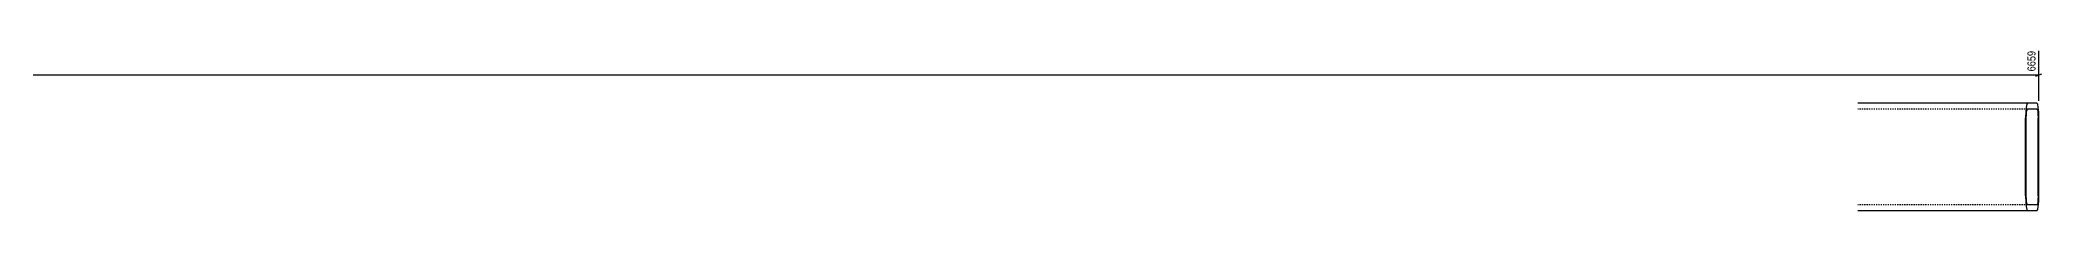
# Model space of a CAD drawing. Header units: millimetres. Extents: x 8 to 19585, y 10 to 297.
# Drawn here: x 3351 to 6694, y 10 to 280 of the extents above; entities that cross this region are included whole.
import ezdxf

# ---------------------------------------------------------------- set-up
doc = ezdxf.new("R2010")
doc.units = ezdxf.units.MM
doc.linetypes.add('DXK_LINE_DOT2', pattern=[3.9198, 1.9599, -1.9599])
doc.layers.add('MÅLSÆTNING', color=7, linetype='Continuous')
doc.layers.add('STÅL', color=7, linetype='Continuous')
doc.styles.add('Arial Narrow', font='ARIALN.TTF', dxfattribs={"height": 0.2})

msp = doc.modelspace()

# ---------------------------------------------------------------- linework, layer by layer
at = {"layer": 'MÅLSÆTNING', "color": 7, "linetype": 'Continuous'}
for p, q in [((6688.6, 194), (6688.6, 277.6)), ((2510.1, 237.5), (6688.6, 237.5)), ((6683.4, 235.4), (6693.9, 239.6))]:
    msp.add_line(p, q, dxfattribs=at)
at = {"layer": 'STÅL', "color": 2, "linetype": 'Continuous'}
for p, q in [((6685.5, 190.5), (6386.5, 190.5)), ((6666.7, 175.1), (6666.5, 165.5)), ((6667.4, 183.2), (6666.7, 175.1)), ((6668.4, 188.6), (6667.4, 183.2)), ((6667.7, 165.5), (6667.9, 171.2)), ((6667.9, 171.2), (6668.3, 176.1)), ((6668.3, 176.1), (6668.9, 179.4)), ((6669.6, 190.5), (6668.4, 188.6)), ((6668.9, 179.4), (6669.6, 180.5)), ((6685.5, 180.5), (6669.6, 180.5)), ((6686.7, 188.6), (6685.5, 190.5)), ((6685.5, 180.5), (6686.2, 179.4)), ((6686.2, 179.4), (6686.8, 176.1)), ((6687.7, 183.2), (6686.7, 188.6)), ((6686.8, 176.1), (6687.2, 171.2)), ((6687.2, 171.2), (6687.4, 165.5)), ((6688.4, 175.1), (6687.7, 183.2)), ((6688.6, 165.5), (6688.4, 175.1)), ((6666.5, 35.5), (6666.5, 165.5)), ((6667.7, 35.5), (6667.7, 165.5)), ((6687.4, 35.5), (6687.4, 165.5)), ((6688.6, 35.5), (6688.6, 165.5)), ((6666.5, 35.5), (6666.7, 25.9)), ((6667.9, 29.8), (6667.7, 35.5)), ((6687.4, 35.5), (6687.2, 29.8)), ((6688.4, 25.9), (6688.6, 35.5)), ((6685.5, 10.5), (6386.5, 10.5)), ((6666.7, 25.9), (6667.4, 17.8)), ((6667.4, 17.8), (6668.4, 12.4)), ((6668.3, 24.9), (6667.9, 29.8)), ((6668.9, 21.6), (6668.3, 24.9)), ((6668.4, 12.4), (6669.6, 10.5)), ((6669.6, 20.5), (6668.9, 21.6)), ((6685.5, 20.5), (6669.6, 20.5)), ((6686.2, 21.6), (6685.5, 20.5)), ((6685.5, 10.5), (6686.7, 12.4)), ((6686.8, 24.9), (6686.2, 21.6)), ((6686.7, 12.4), (6687.7, 17.8)), ((6687.2, 29.8), (6686.8, 24.9)), ((6687.7, 17.8), (6688.4, 25.9))]:
    msp.add_line(p, q, dxfattribs=at)
at = {"layer": 'STÅL', "color": 7, "linetype": 'DXK_LINE_DOT2'}
for p, q in [((6669.6, 180.5), (6386.5, 180.5)), ((6669.6, 20.5), (6386.5, 20.5))]:
    msp.add_line(p, q, dxfattribs=at)

# ---------------------------------------------------------------- next in the draw order: wipeouts: each hides what was drawn before it
at = {"color": 0, "linetype": 'Continuous'}
msp.add_wipeout([(6685.8, 280.4), (6666.2, 280.4), (6666.2, 240.7), (6685.8, 240.7)], dxfattribs=at).dxf.layer = 'MÅLSÆTNING'

# ---------------------------------------------------------------- next in the draw order: texts
at = {"layer": 'MÅLSÆTNING', "color": 3, "linetype": 'Continuous', "style": 'Arial Narrow'}
msp.add_text('6659', height=13.36, rotation=90.0002, dxfattribs=at).set_placement((6683, 243.5))

doc.saveas('drawing.dxf')
